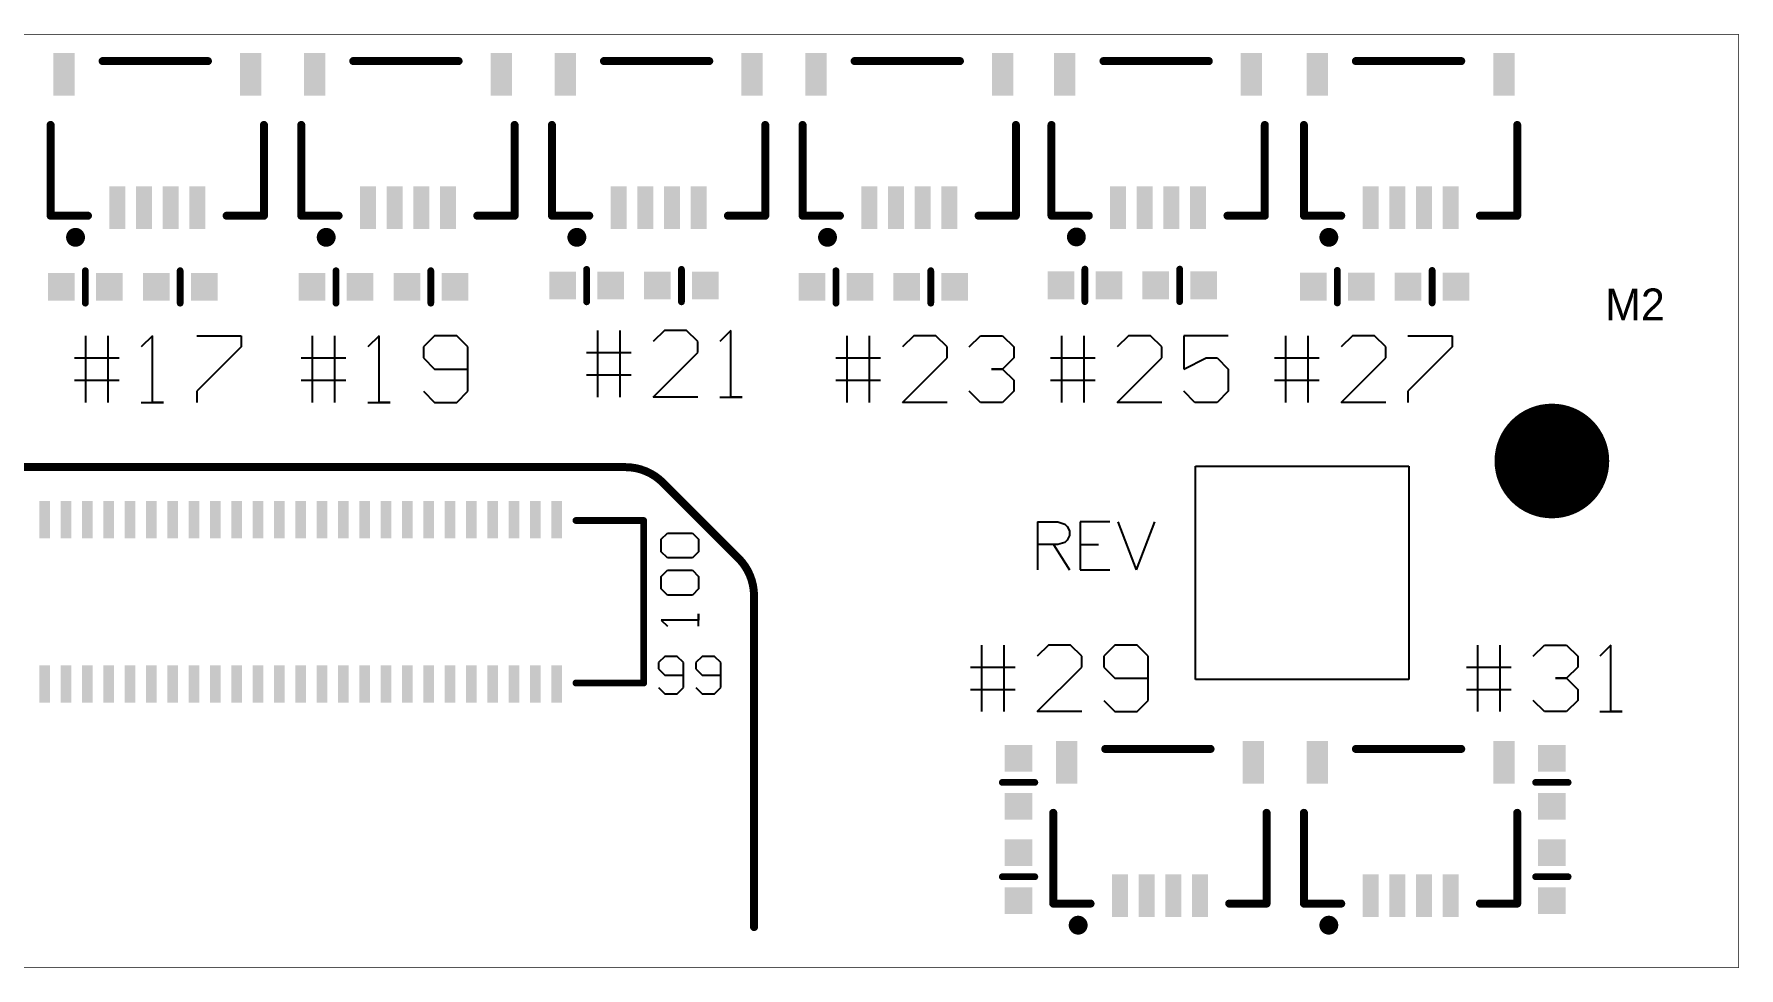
# Model space of a CAD drawing. Extents: x 385 to 449, y 85 to 220.
# Drawn here: x 417.31 to 449.27, y 202.13 to 219.64 of the extents above; entities that cross this region are included whole.
import ezdxf

# ---------------------------------------------------------------- set-up
doc = ezdxf.new("R2010")
doc.units = 0
for name, color, linetype in [('MECHANICAL1', 6, 'CONTINUOUS'), ('PADHOLELAYER', 156, 'CONTINUOUS'), ('TOPOVERLAY', 2, 'CONTINUOUS'), ('TOPPASTE', 8, 'CONTINUOUS')]:
    doc.layers.add(name, color=color, linetype=linetype)

msp = doc.modelspace()

# ---------------------------------------------------------------- linework, layer by layer
at = {"layer": 'MECHANICAL1', "const_width": 0.0127}
for points in [[(385.268, 219.633), (449.268, 219.633)], [(449.268, 202.133), (449.268, 219.633)], [(392.768, 202.133), (449.268, 202.133)]]:
    msp.add_lwpolyline(points, dxfattribs=at)
at = {"layer": 'MECHANICAL1', "const_width": 0.00635}
for points in [[(449.265, 219.633, 1), (449.271, 219.633, 1)], [(449.265, 219.633, 1), (449.271, 219.633, 1)], [(449.265, 202.133, 1), (449.271, 202.133, 1)], [(449.265, 202.133, 1), (449.271, 202.133, 1)]]:
    msp.add_lwpolyline(points, format="xyb", close=True, dxfattribs=at)
at = {"layer": 'PADHOLELAYER', "const_width": 1.075}
msp.add_lwpolyline([(445.23, 211.633, 1), (446.305, 211.633, 1)], format="xyb", close=True, dxfattribs=at)
at = {"layer": 'TOPOVERLAY'}
for p, q in [((418.276, 212.733), (418.276, 213.982)), ((418.693, 213.982), (418.693, 212.733)), ((419.526, 213.982), (419.317, 213.774)), ((419.526, 212.733), (419.526, 213.982)), ((420.359, 213.982), (421.192, 213.982)), ((421.192, 213.982), (421.192, 213.774)), ((422.526, 212.733), (422.526, 213.982)), ((422.943, 213.982), (422.943, 212.733)), ((423.776, 213.982), (423.567, 213.774)), ((423.776, 212.733), (423.776, 213.982)), ((424.817, 213.982), (424.609, 213.774)), ((425.234, 213.982), (424.817, 213.982)), ((425.442, 213.774), (425.234, 213.982)), ((427.876, 212.833), (427.876, 214.082)), ((428.293, 214.082), (428.293, 212.833)), ((429.126, 214.082), (428.917, 213.874)), ((429.542, 214.082), (429.126, 214.082)), ((429.751, 213.874), (429.542, 214.082)), ((429.751, 213.666), (429.751, 213.874)), ((430.375, 214.082), (430.167, 213.874)), ((430.375, 212.833), (430.375, 214.082)), ((432.552, 212.733), (432.552, 213.982)), ((432.968, 213.982), (432.968, 212.733)), ((433.801, 213.982), (433.593, 213.774)), ((434.218, 213.982), (433.801, 213.982)), ((434.426, 213.774), (434.218, 213.982)), ((434.843, 213.774), (435.051, 213.982)), ((435.051, 213.982), (435.467, 213.982)), ((435.467, 213.982), (435.676, 213.774)), ((436.576, 212.733), (436.576, 213.982)), ((436.993, 213.982), (436.993, 212.733)), ((437.826, 213.982), (437.617, 213.774)), ((438.242, 213.982), (437.826, 213.982)), ((438.451, 213.774), (438.242, 213.982)), ((439.7, 213.982), (438.867, 213.982)), ((438.867, 213.982), (438.867, 213.358)), ((440.776, 212.733), (440.776, 213.982)), ((441.193, 213.982), (441.193, 212.733)), ((442.026, 213.982), (441.817, 213.774)), ((442.442, 213.982), (442.026, 213.982)), ((442.651, 213.774), (442.442, 213.982)), ((443.067, 213.982), (443.9, 213.982)), ((443.9, 213.982), (443.9, 213.774)), ((418.068, 213.566), (418.693, 213.566)), ((418.693, 213.566), (418.901, 213.566)), ((421.192, 213.774), (420.359, 212.941)), ((422.318, 213.566), (422.943, 213.566)), ((422.943, 213.566), (423.151, 213.566)), ((424.609, 213.774), (424.609, 213.566)), ((424.609, 213.566), (424.817, 213.358)), ((425.442, 212.941), (425.442, 213.774)), ((427.668, 213.666), (428.293, 213.666)), ((428.293, 213.666), (428.501, 213.666)), ((428.917, 212.833), (429.751, 213.666)), ((432.344, 213.566), (432.968, 213.566)), ((432.968, 213.566), (433.177, 213.566)), ((433.593, 212.733), (434.426, 213.566)), ((434.426, 213.566), (434.426, 213.774)), ((435.676, 213.566), (435.467, 213.358)), ((435.676, 213.774), (435.676, 213.566)), ((436.368, 213.566), (436.993, 213.566)), ((436.993, 213.566), (437.201, 213.566)), ((437.617, 212.733), (438.451, 213.566)), ((438.451, 213.566), (438.451, 213.774)), ((438.867, 213.358), (439.284, 213.566)), ((439.284, 213.566), (439.492, 213.566)), ((439.492, 213.566), (439.7, 213.358)), ((440.568, 213.566), (441.193, 213.566)), ((441.193, 213.566), (441.401, 213.566)), ((441.817, 212.733), (442.651, 213.566)), ((442.651, 213.566), (442.651, 213.774)), ((443.9, 213.774), (443.067, 212.941)), ((424.817, 213.358), (425.442, 213.358)), ((427.668, 213.249), (428.501, 213.249)), ((435.467, 213.358), (435.259, 213.358)), ((435.259, 213.358), (435.467, 213.358)), ((435.467, 213.358), (435.676, 213.149)), ((439.7, 213.358), (439.7, 212.941)), ((418.068, 213.149), (418.901, 213.149)), ((420.359, 212.941), (420.359, 212.733)), ((422.318, 213.149), (423.151, 213.149)), ((424.609, 212.941), (424.817, 212.733)), ((425.234, 212.733), (425.442, 212.941)), ((432.344, 213.149), (433.177, 213.149)), ((435.051, 212.733), (434.843, 212.941)), ((435.676, 212.941), (435.467, 212.733)), ((435.676, 213.149), (435.676, 212.941)), ((436.368, 213.149), (437.201, 213.149)), ((439.075, 212.733), (438.867, 212.941)), ((439.7, 212.941), (439.492, 212.733)), ((440.568, 213.149), (441.401, 213.149)), ((443.067, 212.941), (443.067, 212.733)), ((419.317, 212.733), (419.734, 212.733)), ((419.734, 212.733), (419.526, 212.733)), ((423.567, 212.733), (423.984, 212.733)), ((423.984, 212.733), (423.776, 212.733)), ((424.817, 212.733), (425.234, 212.733)), ((429.751, 212.833), (428.917, 212.833)), ((430.167, 212.833), (430.584, 212.833)), ((430.584, 212.833), (430.375, 212.833)), ((434.426, 212.733), (433.593, 212.733)), ((435.467, 212.733), (435.051, 212.733)), ((438.451, 212.733), (437.617, 212.733)), ((439.492, 212.733), (439.075, 212.733)), ((442.651, 212.733), (441.817, 212.733)), ((439.088, 207.533), (439.088, 211.533)), ((439.088, 211.533), (443.088, 211.533)), ((443.088, 211.533), (443.088, 207.533)), ((436.121, 210.493), (436.121, 209.593)), ((436.121, 210.493), (436.506, 210.493)), ((436.506, 210.493), (436.635, 210.45)), ((436.635, 210.45), (436.678, 210.407)), ((436.678, 210.407), (436.721, 210.321)), ((437.479, 210.493), (436.922, 210.493)), ((436.922, 210.493), (436.922, 209.593)), ((437.629, 210.493), (437.972, 209.593)), ((438.314, 210.493), (437.972, 209.593)), ((429.068, 210.166), (429.185, 210.282)), ((429.068, 209.932), (429.068, 210.166)), ((429.185, 210.282), (429.651, 210.282)), ((429.651, 210.282), (429.768, 210.166)), ((429.768, 210.166), (429.768, 209.932)), ((436.506, 210.064), (436.121, 210.064)), ((436.421, 210.064), (436.721, 209.593)), ((436.635, 210.107), (436.506, 210.064)), ((436.678, 210.15), (436.635, 210.107)), ((436.721, 210.236), (436.678, 210.15)), ((436.721, 210.321), (436.721, 210.236)), ((436.922, 210.064), (437.265, 210.064)), ((429.185, 209.816), (429.068, 209.932)), ((429.651, 209.816), (429.185, 209.816)), ((429.768, 209.932), (429.651, 209.816)), ((429.068, 209.466), (429.185, 209.583)), ((429.068, 209.233), (429.068, 209.466)), ((429.185, 209.583), (429.651, 209.583)), ((429.651, 209.583), (429.768, 209.466)), ((429.768, 209.466), (429.768, 209.233)), ((436.922, 209.593), (437.479, 209.593)), ((429.185, 209.116), (429.068, 209.233)), ((429.651, 209.116), (429.185, 209.116)), ((429.768, 209.233), (429.651, 209.116)), ((429.768, 208.533), (429.768, 208.766)), ((429.768, 208.766), (429.768, 208.649)), ((429.768, 208.649), (429.068, 208.649)), ((429.068, 208.649), (429.185, 208.533)), ((435.076, 206.933), (435.076, 208.182)), ((435.493, 208.182), (435.493, 206.933)), ((436.326, 208.182), (436.117, 207.974)), ((436.742, 208.182), (436.326, 208.182)), ((436.951, 207.974), (436.742, 208.182)), ((437.575, 208.182), (437.367, 207.974)), ((437.992, 208.182), (437.575, 208.182)), ((438.2, 207.974), (437.992, 208.182)), ((444.376, 206.933), (444.376, 208.182)), ((444.793, 208.182), (444.793, 206.933)), ((445.417, 207.974), (445.626, 208.182)), ((445.626, 208.182), (446.042, 208.182)), ((446.042, 208.182), (446.251, 207.974)), ((446.875, 208.182), (446.667, 207.974)), ((446.875, 206.933), (446.875, 208.182)), ((429.135, 207.968), (429.018, 207.852)), ((429.018, 207.852), (429.018, 207.735)), ((429.368, 207.968), (429.135, 207.968)), ((429.484, 207.852), (429.368, 207.968)), ((429.484, 207.385), (429.484, 207.852)), ((429.834, 207.968), (429.718, 207.852)), ((429.718, 207.852), (429.718, 207.735)), ((430.068, 207.968), (429.834, 207.968)), ((430.184, 207.852), (430.068, 207.968)), ((430.184, 207.385), (430.184, 207.852)), ((436.951, 207.766), (436.951, 207.974)), ((437.367, 207.974), (437.367, 207.766)), ((438.2, 207.141), (438.2, 207.974)), ((446.251, 207.974), (446.251, 207.766)), ((429.018, 207.735), (429.135, 207.618)), ((429.135, 207.618), (429.484, 207.618)), ((429.718, 207.735), (429.834, 207.618)), ((429.834, 207.618), (430.184, 207.618)), ((434.868, 207.766), (435.493, 207.766)), ((435.493, 207.766), (435.701, 207.766)), ((436.117, 206.933), (436.951, 207.766)), ((437.367, 207.766), (437.575, 207.558)), ((437.575, 207.558), (438.2, 207.558)), ((443.088, 207.533), (439.088, 207.533)), ((444.168, 207.766), (444.793, 207.766)), ((444.793, 207.766), (445.001, 207.766)), ((446.042, 207.558), (445.834, 207.558)), ((445.834, 207.558), (446.042, 207.558)), ((446.251, 207.766), (446.042, 207.558)), ((446.042, 207.558), (446.251, 207.349)), ((429.018, 207.385), (429.135, 207.268)), ((429.135, 207.268), (429.368, 207.268)), ((429.368, 207.268), (429.484, 207.385)), ((429.718, 207.385), (429.834, 207.268)), ((429.834, 207.268), (430.068, 207.268)), ((430.068, 207.268), (430.184, 207.385)), ((434.868, 207.349), (435.701, 207.349)), ((444.168, 207.349), (445.001, 207.349)), ((446.251, 207.349), (446.251, 207.141)), ((436.951, 206.933), (436.117, 206.933)), ((437.367, 207.141), (437.575, 206.933)), ((437.575, 206.933), (437.992, 206.933)), ((437.992, 206.933), (438.2, 207.141)), ((445.626, 206.933), (445.417, 207.141)), ((446.042, 206.933), (445.626, 206.933)), ((446.251, 207.141), (446.042, 206.933)), ((446.667, 206.933), (447.084, 206.933)), ((447.084, 206.933), (446.875, 206.933))]:
    msp.add_line(p, q, dxfattribs=at)
for points, const_width in [([(418.593, 219.133), (418.596, 219.133)], 0.15), ([(418.593, 219.133), (419.618, 219.133)], 0.15), ([(419.618, 219.133), (420.1, 219.133)], 0.15), ([(420.1, 219.133), (420.568, 219.133)], 0.15), ([(423.293, 219.133), (423.296, 219.133)], 0.15), ([(423.293, 219.133), (424.318, 219.133)], 0.15), ([(424.318, 219.133), (424.8, 219.133)], 0.15), ([(424.8, 219.133), (425.268, 219.133)], 0.15), ([(427.993, 219.133), (427.996, 219.133)], 0.15), ([(427.993, 219.133), (429.018, 219.133)], 0.15), ([(429.018, 219.133), (429.5, 219.133)], 0.15), ([(429.5, 219.133), (429.968, 219.133)], 0.15), ([(432.693, 219.133), (432.696, 219.133)], 0.15), ([(432.693, 219.133), (433.718, 219.133)], 0.15), ([(433.718, 219.133), (434.2, 219.133)], 0.15), ([(434.2, 219.133), (434.668, 219.133)], 0.15), ([(437.359, 219.133), (437.362, 219.133)], 0.15), ([(437.359, 219.133), (438.384, 219.133)], 0.15), ([(438.384, 219.133), (438.866, 219.133)], 0.15), ([(438.866, 219.133), (439.334, 219.133)], 0.15), ([(442.093, 219.133), (442.096, 219.133)], 0.15), ([(442.093, 219.133), (443.118, 219.133)], 0.15), ([(443.118, 219.133), (443.6, 219.133)], 0.15), ([(443.6, 219.133), (444.068, 219.133)], 0.15), ([(417.618, 217.935), (417.618, 216.233)], 0.15), ([(421.618, 216.233), (421.618, 217.935)], 0.15), ([(422.318, 217.935), (422.318, 216.233)], 0.15), ([(426.318, 216.233), (426.318, 217.935)], 0.15), ([(427.018, 217.935), (427.018, 216.233)], 0.15), ([(431.018, 216.233), (431.018, 217.935)], 0.15), ([(431.718, 217.935), (431.718, 216.233)], 0.15), ([(435.718, 216.233), (435.718, 217.935)], 0.15), ([(436.384, 217.935), (436.384, 216.233)], 0.15), ([(440.384, 216.233), (440.384, 217.935)], 0.15), ([(441.118, 217.935), (441.118, 216.233)], 0.15), ([(445.118, 216.233), (445.118, 217.935)], 0.15), ([(417.618, 216.233), (418.318, 216.233)], 0.15), ([(420.918, 216.233), (421.618, 216.233)], 0.15), ([(422.318, 216.233), (423.018, 216.233)], 0.15), ([(425.618, 216.233), (426.318, 216.233)], 0.15), ([(427.018, 216.233), (427.718, 216.233)], 0.15), ([(430.318, 216.233), (431.018, 216.233)], 0.15), ([(431.718, 216.233), (432.418, 216.233)], 0.15), ([(435.018, 216.233), (435.718, 216.233)], 0.15), ([(436.384, 216.233), (437.084, 216.233)], 0.15), ([(439.684, 216.233), (440.384, 216.233)], 0.15), ([(441.118, 216.233), (441.818, 216.233)], 0.15), ([(444.418, 216.233), (445.118, 216.233)], 0.15), ([(418.269, 214.593), (418.269, 215.202)], 0.127), ([(420.047, 214.593), (420.047, 215.202)], 0.127), ([(422.969, 214.593), (422.969, 215.202)], 0.127), ([(424.747, 214.593), (424.747, 215.202)], 0.127), ([(427.669, 214.618), (427.669, 215.227)], 0.127), ([(429.447, 214.618), (429.447, 215.227)], 0.127), ([(432.344, 214.593), (432.344, 215.202)], 0.127), ([(434.122, 214.593), (434.122, 215.202)], 0.127), ([(437.01, 214.622), (437.01, 215.232)], 0.127), ([(438.788, 214.622), (438.788, 215.232)], 0.127), ([(441.744, 214.597), (441.744, 215.207)], 0.127), ([(443.522, 214.597), (443.522, 215.207)], 0.127), ([(405.807, 211.518), (428.393, 211.518)], 0.15), ([(429.1, 211.225), (430.514, 209.811)], 0.15), ([(427.468, 210.517), (428.738, 210.517)], 0.127), ([(428.738, 207.469), (428.738, 210.517)], 0.127), ([(430.808, 202.893), (430.808, 209.093)], 0.15), ([(427.468, 207.469), (428.738, 207.469)], 0.127), ([(437.393, 206.233), (437.396, 206.233)], 0.15), ([(437.393, 206.233), (438.418, 206.233)], 0.15), ([(438.418, 206.233), (438.9, 206.233)], 0.15), ([(438.9, 206.233), (439.368, 206.233)], 0.15), ([(442.093, 206.233), (442.096, 206.233)], 0.15), ([(442.093, 206.233), (443.118, 206.233)], 0.15), ([(443.118, 206.233), (443.6, 206.233)], 0.15), ([(443.6, 206.233), (444.068, 206.233)], 0.15), ([(435.463, 205.605), (436.073, 205.605)], 0.127), ([(445.463, 205.605), (446.073, 205.605)], 0.127), ([(436.418, 205.035), (436.418, 203.333)], 0.15), ([(440.418, 203.333), (440.418, 205.035)], 0.15), ([(441.118, 205.035), (441.118, 203.333)], 0.15), ([(445.118, 203.333), (445.118, 205.035)], 0.15), ([(435.463, 203.836), (436.073, 203.836)], 0.127), ([(445.463, 203.836), (446.073, 203.836)], 0.127), ([(436.418, 203.333), (437.118, 203.333)], 0.15), ([(439.718, 203.333), (440.418, 203.333)], 0.15), ([(441.118, 203.333), (441.818, 203.333)], 0.15), ([(444.418, 203.333), (445.118, 203.333)], 0.15)]:
    msp.add_lwpolyline(points, dxfattribs=dict(at, const_width=const_width))
for points, const_width in [([(418.555, 219.133, 1), (418.63, 219.133, 1)], 0.075), ([(418.555, 219.133, 1), (418.63, 219.133, 1)], 0.075), ([(418.558, 219.133, 1), (418.633, 219.133, 1)], 0.075), ([(419.58, 219.133, 1), (419.655, 219.133, 1)], 0.075), ([(419.58, 219.133, 1), (419.655, 219.133, 1)], 0.075), ([(420.062, 219.133, 1), (420.137, 219.133, 1)], 0.075), ([(420.062, 219.133, 1), (420.137, 219.133, 1)], 0.075), ([(420.53, 219.133, 1), (420.605, 219.133, 1)], 0.075), ([(423.255, 219.133, 1), (423.33, 219.133, 1)], 0.075), ([(423.255, 219.133, 1), (423.33, 219.133, 1)], 0.075), ([(423.258, 219.133, 1), (423.333, 219.133, 1)], 0.075), ([(424.28, 219.133, 1), (424.355, 219.133, 1)], 0.075), ([(424.28, 219.133, 1), (424.355, 219.133, 1)], 0.075), ([(424.762, 219.133, 1), (424.837, 219.133, 1)], 0.075), ([(424.762, 219.133, 1), (424.837, 219.133, 1)], 0.075), ([(425.23, 219.133, 1), (425.305, 219.133, 1)], 0.075), ([(427.955, 219.133, 1), (428.03, 219.133, 1)], 0.075), ([(427.955, 219.133, 1), (428.03, 219.133, 1)], 0.075), ([(427.958, 219.133, 1), (428.033, 219.133, 1)], 0.075), ([(428.98, 219.133, 1), (429.055, 219.133, 1)], 0.075), ([(428.98, 219.133, 1), (429.055, 219.133, 1)], 0.075), ([(429.462, 219.133, 1), (429.537, 219.133, 1)], 0.075), ([(429.462, 219.133, 1), (429.537, 219.133, 1)], 0.075), ([(429.93, 219.133, 1), (430.005, 219.133, 1)], 0.075), ([(432.655, 219.133, 1), (432.73, 219.133, 1)], 0.075), ([(432.655, 219.133, 1), (432.73, 219.133, 1)], 0.075), ([(432.658, 219.133, 1), (432.733, 219.133, 1)], 0.075), ([(433.68, 219.133, 1), (433.755, 219.133, 1)], 0.075), ([(433.68, 219.133, 1), (433.755, 219.133, 1)], 0.075), ([(434.162, 219.133, 1), (434.237, 219.133, 1)], 0.075), ([(434.162, 219.133, 1), (434.237, 219.133, 1)], 0.075), ([(434.63, 219.133, 1), (434.705, 219.133, 1)], 0.075), ([(437.322, 219.133, 1), (437.397, 219.133, 1)], 0.075), ([(437.322, 219.133, 1), (437.397, 219.133, 1)], 0.075), ([(437.324, 219.133, 1), (437.399, 219.133, 1)], 0.075), ([(438.347, 219.133, 1), (438.422, 219.133, 1)], 0.075), ([(438.347, 219.133, 1), (438.422, 219.133, 1)], 0.075), ([(438.829, 219.133, 1), (438.904, 219.133, 1)], 0.075), ([(438.829, 219.133, 1), (438.904, 219.133, 1)], 0.075), ([(439.297, 219.133, 1), (439.372, 219.133, 1)], 0.075), ([(442.055, 219.133, 1), (442.13, 219.133, 1)], 0.075), ([(442.055, 219.133, 1), (442.13, 219.133, 1)], 0.075), ([(442.058, 219.133, 1), (442.133, 219.133, 1)], 0.075), ([(443.08, 219.133, 1), (443.155, 219.133, 1)], 0.075), ([(443.08, 219.133, 1), (443.155, 219.133, 1)], 0.075), ([(443.562, 219.133, 1), (443.637, 219.133, 1)], 0.075), ([(443.562, 219.133, 1), (443.637, 219.133, 1)], 0.075), ([(444.03, 219.133, 1), (444.105, 219.133, 1)], 0.075), ([(417.58, 217.935, 1), (417.655, 217.935, 1)], 0.075), ([(421.58, 217.935, 1), (421.655, 217.935, 1)], 0.075), ([(422.28, 217.935, 1), (422.355, 217.935, 1)], 0.075), ([(426.28, 217.935, 1), (426.355, 217.935, 1)], 0.075), ([(426.98, 217.935, 1), (427.055, 217.935, 1)], 0.075), ([(430.98, 217.935, 1), (431.055, 217.935, 1)], 0.075), ([(431.68, 217.935, 1), (431.755, 217.935, 1)], 0.075), ([(435.68, 217.935, 1), (435.755, 217.935, 1)], 0.075), ([(436.347, 217.935, 1), (436.422, 217.935, 1)], 0.075), ([(440.347, 217.935, 1), (440.422, 217.935, 1)], 0.075), ([(441.08, 217.935, 1), (441.155, 217.935, 1)], 0.075), ([(445.08, 217.935, 1), (445.155, 217.935, 1)], 0.075), ([(417.58, 216.233, 1), (417.655, 216.233, 1)], 0.075), ([(417.58, 216.233, 1), (417.655, 216.233, 1)], 0.075), ([(418.28, 216.233, 1), (418.355, 216.233, 1)], 0.075), ([(420.88, 216.233, 1), (420.955, 216.233, 1)], 0.075), ([(421.58, 216.233, 1), (421.655, 216.233, 1)], 0.075), ([(421.58, 216.233, 1), (421.655, 216.233, 1)], 0.075), ([(422.28, 216.233, 1), (422.355, 216.233, 1)], 0.075), ([(422.28, 216.233, 1), (422.355, 216.233, 1)], 0.075), ([(422.98, 216.233, 1), (423.055, 216.233, 1)], 0.075), ([(425.58, 216.233, 1), (425.655, 216.233, 1)], 0.075), ([(426.28, 216.233, 1), (426.355, 216.233, 1)], 0.075), ([(426.28, 216.233, 1), (426.355, 216.233, 1)], 0.075), ([(426.98, 216.233, 1), (427.055, 216.233, 1)], 0.075), ([(426.98, 216.233, 1), (427.055, 216.233, 1)], 0.075), ([(427.68, 216.233, 1), (427.755, 216.233, 1)], 0.075), ([(430.28, 216.233, 1), (430.355, 216.233, 1)], 0.075), ([(430.98, 216.233, 1), (431.055, 216.233, 1)], 0.075), ([(430.98, 216.233, 1), (431.055, 216.233, 1)], 0.075), ([(431.68, 216.233, 1), (431.755, 216.233, 1)], 0.075), ([(431.68, 216.233, 1), (431.755, 216.233, 1)], 0.075), ([(432.38, 216.233, 1), (432.455, 216.233, 1)], 0.075), ([(434.98, 216.233, 1), (435.055, 216.233, 1)], 0.075), ([(435.68, 216.233, 1), (435.755, 216.233, 1)], 0.075), ([(435.68, 216.233, 1), (435.755, 216.233, 1)], 0.075), ([(436.347, 216.233, 1), (436.422, 216.233, 1)], 0.075), ([(436.347, 216.233, 1), (436.422, 216.233, 1)], 0.075), ([(437.047, 216.233, 1), (437.122, 216.233, 1)], 0.075), ([(439.647, 216.233, 1), (439.722, 216.233, 1)], 0.075), ([(440.347, 216.233, 1), (440.422, 216.233, 1)], 0.075), ([(440.347, 216.233, 1), (440.422, 216.233, 1)], 0.075), ([(441.08, 216.233, 1), (441.155, 216.233, 1)], 0.075), ([(441.08, 216.233, 1), (441.155, 216.233, 1)], 0.075), ([(441.78, 216.233, 1), (441.855, 216.233, 1)], 0.075), ([(444.38, 216.233, 1), (444.455, 216.233, 1)], 0.075), ([(445.08, 216.233, 1), (445.155, 216.233, 1)], 0.075), ([(445.08, 216.233, 1), (445.155, 216.233, 1)], 0.075), ([(418.126, 215.841, 1), (418.216, 215.841, 1)], 0.09), ([(418.127, 215.829, 1), (418.217, 215.829, 1)], 0.09), ([(422.826, 215.841, 1), (422.916, 215.841, 1)], 0.09), ([(422.827, 215.829, 1), (422.917, 215.829, 1)], 0.09), ([(427.526, 215.841, 1), (427.616, 215.841, 1)], 0.09), ([(427.527, 215.829, 1), (427.617, 215.829, 1)], 0.09), ([(432.226, 215.841, 1), (432.316, 215.841, 1)], 0.09), ([(432.227, 215.829, 1), (432.317, 215.829, 1)], 0.09), ([(436.893, 215.841, 1), (436.983, 215.841, 1)], 0.09), ([(436.893, 215.829, 1), (436.983, 215.829, 1)], 0.09), ([(441.626, 215.841, 1), (441.716, 215.841, 1)], 0.09), ([(441.627, 215.829, 1), (441.717, 215.829, 1)], 0.09), ([(418.237, 215.202, 1), (418.3, 215.202, 1)], 0.0635), ([(420.015, 215.202, 1), (420.078, 215.202, 1)], 0.0635), ([(422.937, 215.202, 1), (423, 215.202, 1)], 0.0635), ([(424.715, 215.202, 1), (424.778, 215.202, 1)], 0.0635), ([(427.637, 215.227, 1), (427.7, 215.227, 1)], 0.0635), ([(429.415, 215.227, 1), (429.478, 215.227, 1)], 0.0635), ([(432.312, 215.202, 1), (432.375, 215.202, 1)], 0.0635), ([(434.09, 215.202, 1), (434.153, 215.202, 1)], 0.0635), ([(436.979, 215.232, 1), (437.042, 215.232, 1)], 0.0635), ([(438.757, 215.232, 1), (438.82, 215.232, 1)], 0.0635), ([(441.712, 215.207, 1), (441.776, 215.207, 1)], 0.0635), ([(443.49, 215.207, 1), (443.554, 215.207, 1)], 0.0635), ([(418.237, 214.593, 1), (418.3, 214.593, 1)], 0.0635), ([(420.015, 214.593, 1), (420.078, 214.593, 1)], 0.0635), ([(422.937, 214.593, 1), (423, 214.593, 1)], 0.0635), ([(424.715, 214.593, 1), (424.778, 214.593, 1)], 0.0635), ([(427.637, 214.618, 1), (427.7, 214.618, 1)], 0.0635), ([(429.415, 214.618, 1), (429.478, 214.618, 1)], 0.0635), ([(432.312, 214.593, 1), (432.375, 214.593, 1)], 0.0635), ([(434.09, 214.593, 1), (434.153, 214.593, 1)], 0.0635), ([(436.979, 214.622, 1), (437.042, 214.622, 1)], 0.0635), ([(438.757, 214.622, 1), (438.82, 214.622, 1)], 0.0635), ([(441.712, 214.597, 1), (441.776, 214.597, 1)], 0.0635), ([(443.49, 214.597, 1), (443.554, 214.597, 1)], 0.0635), ([(428.356, 211.518, 1), (428.431, 211.518, 1)], 0.075), ([(428.356, 211.518, 1), (428.431, 211.518, 1)], 0.075), ([(429.063, 211.225, 1), (429.138, 211.225, 1)], 0.075), ([(429.063, 211.225, 1), (429.138, 211.225, 1)], 0.075), ([(427.436, 210.517, 1), (427.5, 210.517, 1)], 0.0635), ([(428.706, 210.517, 1), (428.77, 210.517, 1)], 0.0635), ([(428.706, 210.517, 1), (428.77, 210.517, 1)], 0.0635), ([(430.477, 209.811, 1), (430.552, 209.811, 1)], 0.075), ([(430.477, 209.811, 1), (430.552, 209.811, 1)], 0.075), ([(430.77, 209.104, 1), (430.845, 209.104, 1)], 0.075), ([(430.77, 209.093, 1), (430.845, 209.093, 1)], 0.075), ([(427.436, 207.469, 1), (427.5, 207.469, 1)], 0.0635), ([(428.706, 207.469, 1), (428.77, 207.469, 1)], 0.0635), ([(428.706, 207.469, 1), (428.77, 207.469, 1)], 0.0635), ([(437.355, 206.233, 1), (437.43, 206.233, 1)], 0.075), ([(437.355, 206.233, 1), (437.43, 206.233, 1)], 0.075), ([(437.358, 206.233, 1), (437.433, 206.233, 1)], 0.075), ([(438.38, 206.233, 1), (438.455, 206.233, 1)], 0.075), ([(438.38, 206.233, 1), (438.455, 206.233, 1)], 0.075), ([(438.862, 206.233, 1), (438.937, 206.233, 1)], 0.075), ([(438.862, 206.233, 1), (438.937, 206.233, 1)], 0.075), ([(439.33, 206.233, 1), (439.405, 206.233, 1)], 0.075), ([(442.055, 206.233, 1), (442.13, 206.233, 1)], 0.075), ([(442.055, 206.233, 1), (442.13, 206.233, 1)], 0.075), ([(442.058, 206.233, 1), (442.133, 206.233, 1)], 0.075), ([(443.08, 206.233, 1), (443.155, 206.233, 1)], 0.075), ([(443.08, 206.233, 1), (443.155, 206.233, 1)], 0.075), ([(443.562, 206.233, 1), (443.637, 206.233, 1)], 0.075), ([(443.562, 206.233, 1), (443.637, 206.233, 1)], 0.075), ([(444.03, 206.233, 1), (444.105, 206.233, 1)], 0.075), ([(435.431, 205.605, 1), (435.495, 205.605, 1)], 0.0635), ([(436.041, 205.605, 1), (436.104, 205.605, 1)], 0.0635), ([(445.431, 205.605, 1), (445.495, 205.605, 1)], 0.0635), ([(446.041, 205.605, 1), (446.104, 205.605, 1)], 0.0635), ([(436.38, 205.035, 1), (436.455, 205.035, 1)], 0.075), ([(440.38, 205.035, 1), (440.455, 205.035, 1)], 0.075), ([(441.08, 205.035, 1), (441.155, 205.035, 1)], 0.075), ([(445.08, 205.035, 1), (445.155, 205.035, 1)], 0.075), ([(435.431, 203.836, 1), (435.495, 203.836, 1)], 0.0635), ([(436.041, 203.836, 1), (436.104, 203.836, 1)], 0.0635), ([(445.431, 203.836, 1), (445.495, 203.836, 1)], 0.0635), ([(446.041, 203.836, 1), (446.104, 203.836, 1)], 0.0635), ([(436.38, 203.333, 1), (436.455, 203.333, 1)], 0.075), ([(436.38, 203.333, 1), (436.455, 203.333, 1)], 0.075), ([(437.08, 203.333, 1), (437.155, 203.333, 1)], 0.075), ([(439.68, 203.333, 1), (439.755, 203.333, 1)], 0.075), ([(440.38, 203.333, 1), (440.455, 203.333, 1)], 0.075), ([(440.38, 203.333, 1), (440.455, 203.333, 1)], 0.075), ([(441.08, 203.333, 1), (441.155, 203.333, 1)], 0.075), ([(441.08, 203.333, 1), (441.155, 203.333, 1)], 0.075), ([(441.78, 203.333, 1), (441.855, 203.333, 1)], 0.075), ([(444.38, 203.333, 1), (444.455, 203.333, 1)], 0.075), ([(445.08, 203.333, 1), (445.155, 203.333, 1)], 0.075), ([(445.08, 203.333, 1), (445.155, 203.333, 1)], 0.075), ([(436.926, 202.941, 1), (437.016, 202.941, 1)], 0.09), ([(436.927, 202.929, 1), (437.017, 202.929, 1)], 0.09), ([(441.626, 202.941, 1), (441.716, 202.941, 1)], 0.09), ([(441.627, 202.929, 1), (441.717, 202.929, 1)], 0.09), ([(430.77, 202.893, 1), (430.845, 202.893, 1)], 0.075)]:
    msp.add_lwpolyline(points, format="xyb", close=True, dxfattribs=dict(at, const_width=const_width))
for points, const_width in [([(418.172, 215.829, -28.866956), (418.171, 215.841)], 0.18), ([(422.872, 215.829, -28.866956), (422.871, 215.841)], 0.18), ([(427.572, 215.829, -28.866956), (427.571, 215.841)], 0.18), ([(432.272, 215.829, -28.866956), (432.271, 215.841)], 0.18), ([(436.938, 215.829, -28.866956), (436.938, 215.841)], 0.18), ([(441.672, 215.829, -28.866956), (441.671, 215.841)], 0.18), ([(428.393, 211.518, -0.198912), (429.1, 211.225)], 0.15), ([(430.514, 209.811, -0.198912), (430.807, 209.104)], 0.15), ([(436.972, 202.929, -28.866956), (436.971, 202.941)], 0.18), ([(441.672, 202.929, -28.866956), (441.671, 202.941)], 0.18)]:
    msp.add_lwpolyline(points, format="xyb", dxfattribs=dict(at, const_width=const_width))
at = {"layer": 'TOPPASTE'}
for points in [[(417.668, 219.283), (417.668, 218.483), (418.068, 219.283), (418.068, 218.483)], [(421.168, 219.283), (421.168, 218.483), (421.568, 219.283), (421.568, 218.483)], [(422.368, 219.283), (422.368, 218.483), (422.768, 219.283), (422.768, 218.483)], [(425.868, 219.283), (425.868, 218.483), (426.268, 219.283), (426.268, 218.483)], [(427.068, 219.283), (427.068, 218.483), (427.468, 219.283), (427.468, 218.483)], [(430.568, 219.283), (430.568, 218.483), (430.968, 219.283), (430.968, 218.483)], [(431.768, 219.283), (431.768, 218.483), (432.168, 219.283), (432.168, 218.483)], [(435.268, 219.283), (435.268, 218.483), (435.668, 219.283), (435.668, 218.483)], [(436.434, 219.283), (436.434, 218.483), (436.834, 219.283), (436.834, 218.483)], [(439.934, 219.283), (439.934, 218.483), (440.334, 219.283), (440.334, 218.483)], [(441.168, 219.283), (441.168, 218.483), (441.568, 219.283), (441.568, 218.483)], [(444.668, 219.283), (444.668, 218.483), (445.068, 219.283), (445.068, 218.483)], [(419.018, 215.983), (419.018, 216.783), (418.718, 215.983), (418.718, 216.783)], [(419.518, 215.983), (419.518, 216.783), (419.218, 215.983), (419.218, 216.783)], [(420.018, 215.983), (420.018, 216.783), (419.718, 215.983), (419.718, 216.783)], [(420.518, 215.983), (420.518, 216.783), (420.218, 215.983), (420.218, 216.783)], [(423.718, 215.983), (423.718, 216.783), (423.418, 215.983), (423.418, 216.783)], [(424.218, 215.983), (424.218, 216.783), (423.918, 215.983), (423.918, 216.783)], [(424.718, 215.983), (424.718, 216.783), (424.418, 215.983), (424.418, 216.783)], [(425.218, 215.983), (425.218, 216.783), (424.918, 215.983), (424.918, 216.783)], [(428.418, 215.983), (428.418, 216.783), (428.118, 215.983), (428.118, 216.783)], [(428.918, 215.983), (428.918, 216.783), (428.618, 215.983), (428.618, 216.783)], [(429.418, 215.983), (429.418, 216.783), (429.118, 215.983), (429.118, 216.783)], [(429.918, 215.983), (429.918, 216.783), (429.618, 215.983), (429.618, 216.783)], [(433.118, 215.983), (433.118, 216.783), (432.818, 215.983), (432.818, 216.783)], [(433.618, 215.983), (433.618, 216.783), (433.318, 215.983), (433.318, 216.783)], [(434.118, 215.983), (434.118, 216.783), (433.818, 215.983), (433.818, 216.783)], [(434.618, 215.983), (434.618, 216.783), (434.318, 215.983), (434.318, 216.783)], [(437.784, 215.983), (437.784, 216.783), (437.484, 215.983), (437.484, 216.783)], [(438.284, 215.983), (438.284, 216.783), (437.984, 215.983), (437.984, 216.783)], [(438.784, 215.983), (438.784, 216.783), (438.484, 215.983), (438.484, 216.783)], [(439.284, 215.983), (439.284, 216.783), (438.984, 215.983), (438.984, 216.783)], [(442.518, 215.983), (442.518, 216.783), (442.218, 215.983), (442.218, 216.783)], [(443.018, 215.983), (443.018, 216.783), (442.718, 215.983), (442.718, 216.783)], [(443.518, 215.983), (443.518, 216.783), (443.218, 215.983), (443.218, 216.783)], [(444.018, 215.983), (444.018, 216.783), (443.718, 215.983), (443.718, 216.783)], [(418.069, 215.157), (417.569, 215.157), (418.069, 214.637), (417.569, 214.637)], [(418.969, 215.157), (418.469, 215.157), (418.969, 214.637), (418.469, 214.637)], [(419.347, 214.637), (419.847, 214.637), (419.347, 215.157), (419.847, 215.157)], [(420.247, 214.637), (420.747, 214.637), (420.247, 215.157), (420.747, 215.157)], [(422.769, 215.157), (422.269, 215.157), (422.769, 214.637), (422.269, 214.637)], [(423.669, 215.157), (423.169, 215.157), (423.669, 214.637), (423.169, 214.637)], [(424.047, 214.637), (424.547, 214.637), (424.047, 215.157), (424.547, 215.157)], [(424.947, 214.637), (425.447, 214.637), (424.947, 215.157), (425.447, 215.157)], [(427.469, 215.182), (426.969, 215.182), (427.469, 214.662), (426.969, 214.662)], [(428.369, 215.182), (427.869, 215.182), (428.369, 214.662), (427.869, 214.662)], [(428.747, 214.662), (429.247, 214.662), (428.747, 215.182), (429.247, 215.182)], [(429.647, 214.662), (430.147, 214.662), (429.647, 215.182), (430.147, 215.182)], [(432.144, 215.157), (431.644, 215.157), (432.144, 214.637), (431.644, 214.637)], [(433.044, 215.157), (432.544, 215.157), (433.044, 214.637), (432.544, 214.637)], [(433.422, 214.637), (433.922, 214.637), (433.422, 215.157), (433.922, 215.157)], [(434.322, 214.637), (434.822, 214.637), (434.322, 215.157), (434.822, 215.157)], [(436.81, 215.187), (436.31, 215.187), (436.81, 214.667), (436.31, 214.667)], [(437.71, 215.187), (437.21, 215.187), (437.71, 214.667), (437.21, 214.667)], [(438.088, 214.667), (438.588, 214.667), (438.088, 215.187), (438.588, 215.187)], [(438.988, 214.667), (439.488, 214.667), (438.988, 215.187), (439.488, 215.187)], [(441.544, 215.162), (441.044, 215.162), (441.544, 214.642), (441.044, 214.642)], [(442.444, 215.162), (441.944, 215.162), (442.444, 214.642), (441.944, 214.642)], [(442.822, 214.642), (443.322, 214.642), (442.822, 215.162), (443.322, 215.162)], [(443.722, 214.642), (444.222, 214.642), (443.722, 215.162), (444.222, 215.162)], [(417.608, 210.883), (417.408, 210.883), (417.608, 210.183), (417.408, 210.183)], [(418.008, 210.883), (417.808, 210.883), (418.008, 210.183), (417.808, 210.183)], [(418.408, 210.883), (418.208, 210.883), (418.408, 210.183), (418.208, 210.183)], [(418.808, 210.883), (418.608, 210.883), (418.808, 210.183), (418.608, 210.183)], [(419.208, 210.883), (419.008, 210.883), (419.208, 210.183), (419.008, 210.183)], [(419.608, 210.883), (419.408, 210.883), (419.608, 210.183), (419.408, 210.183)], [(420.008, 210.883), (419.808, 210.883), (420.008, 210.183), (419.808, 210.183)], [(420.408, 210.883), (420.208, 210.883), (420.408, 210.183), (420.208, 210.183)], [(420.808, 210.883), (420.608, 210.883), (420.808, 210.183), (420.608, 210.183)], [(421.208, 210.883), (421.008, 210.883), (421.208, 210.183), (421.008, 210.183)], [(421.608, 210.883), (421.408, 210.883), (421.608, 210.183), (421.408, 210.183)], [(422.008, 210.883), (421.808, 210.883), (422.008, 210.183), (421.808, 210.183)], [(422.408, 210.883), (422.208, 210.883), (422.408, 210.183), (422.208, 210.183)], [(422.808, 210.883), (422.608, 210.883), (422.808, 210.183), (422.608, 210.183)], [(423.208, 210.883), (423.008, 210.883), (423.208, 210.183), (423.008, 210.183)], [(423.608, 210.883), (423.408, 210.883), (423.608, 210.183), (423.408, 210.183)], [(424.008, 210.883), (423.808, 210.883), (424.008, 210.183), (423.808, 210.183)], [(424.408, 210.883), (424.208, 210.883), (424.408, 210.183), (424.208, 210.183)], [(424.808, 210.883), (424.608, 210.883), (424.808, 210.183), (424.608, 210.183)], [(425.208, 210.883), (425.008, 210.883), (425.208, 210.183), (425.008, 210.183)], [(425.608, 210.883), (425.408, 210.883), (425.608, 210.183), (425.408, 210.183)], [(426.008, 210.883), (425.808, 210.883), (426.008, 210.183), (425.808, 210.183)], [(426.408, 210.883), (426.208, 210.883), (426.408, 210.183), (426.208, 210.183)], [(426.808, 210.883), (426.608, 210.883), (426.808, 210.183), (426.608, 210.183)], [(427.208, 210.883), (427.008, 210.883), (427.208, 210.183), (427.008, 210.183)], [(417.608, 207.803), (417.408, 207.803), (417.608, 207.103), (417.408, 207.103)], [(418.008, 207.803), (417.808, 207.803), (418.008, 207.103), (417.808, 207.103)], [(418.408, 207.803), (418.208, 207.803), (418.408, 207.103), (418.208, 207.103)], [(418.808, 207.803), (418.608, 207.803), (418.808, 207.103), (418.608, 207.103)], [(419.208, 207.803), (419.008, 207.803), (419.208, 207.103), (419.008, 207.103)], [(419.608, 207.803), (419.408, 207.803), (419.608, 207.103), (419.408, 207.103)], [(420.008, 207.803), (419.808, 207.803), (420.008, 207.103), (419.808, 207.103)], [(420.408, 207.803), (420.208, 207.803), (420.408, 207.103), (420.208, 207.103)], [(420.808, 207.803), (420.608, 207.803), (420.808, 207.103), (420.608, 207.103)], [(421.208, 207.803), (421.008, 207.803), (421.208, 207.103), (421.008, 207.103)], [(421.608, 207.803), (421.408, 207.803), (421.608, 207.103), (421.408, 207.103)], [(422.008, 207.803), (421.808, 207.803), (422.008, 207.103), (421.808, 207.103)], [(422.408, 207.803), (422.208, 207.803), (422.408, 207.103), (422.208, 207.103)], [(422.808, 207.803), (422.608, 207.803), (422.808, 207.103), (422.608, 207.103)], [(423.208, 207.803), (423.008, 207.803), (423.208, 207.103), (423.008, 207.103)], [(423.608, 207.803), (423.408, 207.803), (423.608, 207.103), (423.408, 207.103)], [(424.008, 207.803), (423.808, 207.803), (424.008, 207.103), (423.808, 207.103)], [(424.408, 207.803), (424.208, 207.803), (424.408, 207.103), (424.208, 207.103)], [(424.808, 207.803), (424.608, 207.803), (424.808, 207.103), (424.608, 207.103)], [(425.208, 207.803), (425.008, 207.803), (425.208, 207.103), (425.008, 207.103)], [(425.608, 207.803), (425.408, 207.803), (425.608, 207.103), (425.408, 207.103)], [(426.008, 207.803), (425.808, 207.803), (426.008, 207.103), (425.808, 207.103)], [(426.408, 207.803), (426.208, 207.803), (426.408, 207.103), (426.208, 207.103)], [(426.808, 207.803), (426.608, 207.803), (426.808, 207.103), (426.608, 207.103)], [(427.208, 207.803), (427.008, 207.803), (427.208, 207.103), (427.008, 207.103)], [(436.028, 205.805), (436.028, 206.305), (435.508, 205.805), (435.508, 206.305)], [(436.468, 206.383), (436.468, 205.583), (436.868, 206.383), (436.868, 205.583)], [(439.968, 206.383), (439.968, 205.583), (440.368, 206.383), (440.368, 205.583)], [(441.168, 206.383), (441.168, 205.583), (441.568, 206.383), (441.568, 205.583)], [(444.668, 206.383), (444.668, 205.583), (445.068, 206.383), (445.068, 205.583)], [(446.028, 205.805), (446.028, 206.305), (445.508, 205.805), (445.508, 206.305)], [(436.028, 204.905), (436.028, 205.405), (435.508, 204.905), (435.508, 205.405)], [(446.028, 204.905), (446.028, 205.405), (445.508, 204.905), (445.508, 205.405)], [(435.508, 204.536), (435.508, 204.036), (436.028, 204.536), (436.028, 204.036)], [(445.508, 204.536), (445.508, 204.036), (446.028, 204.536), (446.028, 204.036)], [(435.508, 203.636), (435.508, 203.136), (436.028, 203.636), (436.028, 203.136)], [(437.818, 203.083), (437.818, 203.883), (437.518, 203.083), (437.518, 203.883)], [(438.318, 203.083), (438.318, 203.883), (438.018, 203.083), (438.018, 203.883)], [(438.818, 203.083), (438.818, 203.883), (438.518, 203.083), (438.518, 203.883)], [(439.318, 203.083), (439.318, 203.883), (439.018, 203.083), (439.018, 203.883)], [(442.518, 203.083), (442.518, 203.883), (442.218, 203.083), (442.218, 203.883)], [(443.018, 203.083), (443.018, 203.883), (442.718, 203.083), (442.718, 203.883)], [(443.518, 203.083), (443.518, 203.883), (443.218, 203.083), (443.218, 203.883)], [(444.018, 203.083), (444.018, 203.883), (443.718, 203.083), (443.718, 203.883)], [(445.508, 203.636), (445.508, 203.136), (446.028, 203.636), (446.028, 203.136)]]:
    msp.add_solid(points, dxfattribs=at)

# ---------------------------------------------------------------- texts
at = {"layer": 'TOPOVERLAY'}
msp.add_text('M2', height=0.6, dxfattribs=at).set_placement((446.768, 214.268))

doc.saveas('drawing.dxf')
